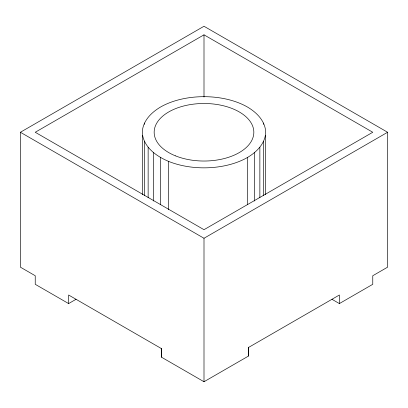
<?xml version="1.0" encoding="UTF-8"?>
<svg xmlns="http://www.w3.org/2000/svg" width="408" height="408" viewBox="0 0 408 408"><rect width="100%" height="100%" fill="white"/><g stroke="black" fill="none" stroke-linecap="round" stroke-linejoin="round"><path stroke-width="0.61" d="M265.399 194.708L265.399 129.157C263.583 119.309 255.852 112.032 247.579 107.1A61.633 35.583 0 0 0 160.421 107.1C152.148 112.032 144.417 119.309 142.601 129.157L142.601 194.708M142.601 135.364C145.136 148.41 157.167 156.59 168.647 161.41A61.633 35.583 0 0 0 247.579 157.422C255.852 152.49 263.583 145.212 265.399 135.364M76.036 299.293L68.621 303.577L35.236 284.305L35.236 275.737L20.4 267.174L20.4 132.263L204 26.26L387.6 132.263L387.6 267.174L372.764 275.737L372.764 284.305L339.38 303.577L331.964 299.293M204 34.828L35.236 132.263L204 229.694L372.764 132.263L204 34.828L204 97.048M20.4 132.263L204 238.262L387.6 132.263M161.267 348.31L161.425 357.158L204 381.74L248.564 356.011L248.564 347.443L339.38 295.01L339.38 303.577M248.406 347.162L248.564 356.011M263.532 123.053L263.532 124.323M263.532 141.469L263.532 195.565M259.86 147.298L259.86 197.574M254.49 152.674L254.49 201.037M247.579 157.422L247.579 204.408M204 238.262L204 381.74M168.647 161.41L168.647 209.661M161.425 357.158L161.425 348.59L68.621 295.01L68.621 303.577M160.421 157.422L160.421 204.408M153.51 152.674L153.51 201.037M148.14 147.298L148.14 197.574M144.468 123.053L144.468 124.323M144.468 141.469L144.468 195.565M175.42 155.831A49.832 28.769 0 0 0 253.643 134.768A49.832 28.769 0 0 0 182.942 106.187A49.832 28.769 0 0 0 175.42 155.831"/></g></svg>
